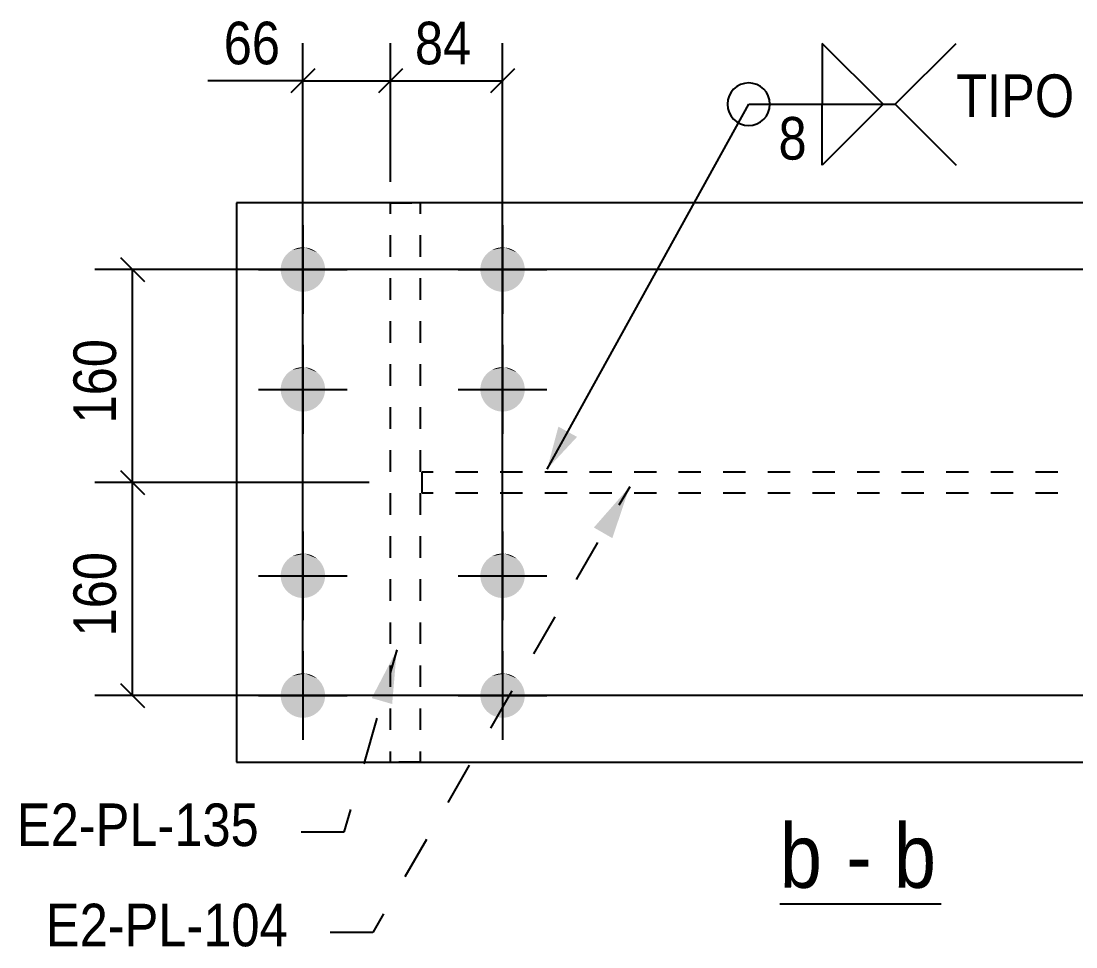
# Model space of a CAD drawing. Header units: millimetres. Extents: x 67 to 383, y 106 to 148.
# Drawn here: x 274.78 to 282.75, y 117.86 to 124.85 of the extents above; entities that cross this region are included whole.
import ezdxf

# ---------------------------------------------------------------- set-up
doc = ezdxf.new("R2010")
doc.units = ezdxf.units.MM
doc.linetypes.add('XKITLINE00', pattern=[0])
doc.styles.add('ARIAL', font='ARIAL.TTF')

msp = doc.modelspace()

# ---------------------------------------------------------------- linework, layer by layer
at = {"linetype": 'XKITLINE00'}
for p, q in [((276.9134, 119.9153), (276.9134, 124.6829)), ((277.5749, 123.6357), (277.5749, 124.6829)), ((277.5749, 123.6357), (277.5749, 124.6829)), ((278.4217, 119.9153), (278.4217, 124.6829)), ((277.0044, 124.4884), (276.8224, 124.3064)), ((277.6659, 124.4884), (277.4838, 124.3064)), ((277.6659, 124.4884), (277.4838, 124.3064)), ((278.5127, 124.4884), (278.3306, 124.3064)), ((276.9134, 124.3974), (276.1947, 124.3974)), ((276.9134, 124.3974), (276.1947, 124.3974)), ((276.9134, 124.3974), (277.5749, 124.3974)), ((277.5749, 124.3974), (278.4217, 124.3974)), ((277.5749, 123.3936), (277.5749, 123.4748)), ((277.5749, 123.4748), (277.7357, 123.4748)), ((277.7984, 123.4748), (277.7984, 123.3936)), ((277.5749, 123.0688), (277.5749, 123.2312)), ((277.7984, 123.2312), (277.7984, 123.0688)), ((275.5353, 123.0631), (275.7174, 122.8811)), ((284.9978, 122.9721), (275.3408, 122.9721)), ((275.6263, 121.3632), (275.6263, 122.9721)), ((277.5749, 122.7439), (277.5749, 122.9063)), ((277.7984, 122.9063), (277.7984, 122.7439)), ((277.5749, 122.419), (277.5749, 122.5815)), ((277.7984, 122.5815), (277.7984, 122.419)), ((277.5749, 122.0942), (277.5749, 122.2566)), ((277.7984, 122.2566), (277.7984, 122.0942)), ((277.5749, 121.7693), (277.5749, 121.9317)), ((277.7984, 121.9317), (277.7984, 121.7693)), ((277.5749, 121.4445), (277.5749, 121.6069)), ((277.7984, 121.6069), (277.7984, 121.4445)), ((275.5353, 121.4543), (275.7174, 121.2722)), ((275.5353, 121.4543), (275.7174, 121.2722)), ((277.8143, 121.2833), (277.8143, 121.443)), ((277.8143, 121.443), (277.8986, 121.443)), ((278.067, 121.443), (278.2355, 121.443)), ((278.404, 121.443), (278.5724, 121.443)), ((278.7409, 121.443), (278.9094, 121.443)), ((279.0778, 121.443), (279.2463, 121.443)), ((279.4148, 121.443), (279.5833, 121.443)), ((279.7517, 121.443), (279.9202, 121.443)), ((280.0887, 121.443), (280.2571, 121.443)), ((280.4256, 121.443), (280.5941, 121.443)), ((280.7625, 121.443), (280.931, 121.443)), ((281.0995, 121.443), (281.268, 121.443)), ((281.4364, 121.443), (281.6049, 121.443)), ((281.7734, 121.443), (281.9418, 121.443)), ((282.1103, 121.443), (282.2788, 121.443)), ((282.4472, 121.443), (282.6157, 121.443)), ((277.414, 121.3632), (275.3408, 121.3632)), ((277.414, 121.3632), (275.3408, 121.3632)), ((275.6263, 119.7544), (275.6263, 121.3632)), ((277.5749, 121.1196), (277.5749, 121.282)), ((277.7984, 121.282), (277.7984, 121.1196)), ((277.8986, 121.2833), (277.8143, 121.2833)), ((278.2355, 121.2833), (278.067, 121.2833)), ((278.5724, 121.2833), (278.404, 121.2833)), ((278.9094, 121.2833), (278.7409, 121.2833)), ((279.2463, 121.2833), (279.0778, 121.2833)), ((279.3819, 121.332), (279.301, 121.1917)), ((279.5833, 121.2833), (279.4148, 121.2833)), ((279.9202, 121.2833), (279.7517, 121.2833)), ((280.2571, 121.2833), (280.0887, 121.2833)), ((280.5941, 121.2833), (280.4256, 121.2833)), ((280.931, 121.2833), (280.7625, 121.2833)), ((281.268, 121.2833), (281.0995, 121.2833)), ((281.6049, 121.2833), (281.4364, 121.2833)), ((281.9418, 121.2833), (281.7734, 121.2833)), ((282.2788, 121.2833), (282.1103, 121.2833)), ((282.6157, 121.2833), (282.4472, 121.2833)), ((277.5749, 120.7947), (277.5749, 120.9572)), ((277.7984, 120.9572), (277.7984, 120.7947)), ((279.1394, 120.9112), (278.9777, 120.6306)), ((277.5749, 120.4699), (277.5749, 120.6323)), ((277.7984, 120.6323), (277.7984, 120.4699)), ((278.816, 120.35), (278.6544, 120.0695)), ((277.5749, 120.145), (277.5749, 120.3074)), ((277.7984, 120.3074), (277.7984, 120.145)), ((277.6225, 120.0992), (277.5726, 119.9271)), ((277.5749, 119.8202), (277.5749, 119.9826)), ((277.7984, 119.9826), (277.7984, 119.8202)), ((275.5353, 119.8454), (275.7174, 119.6634)), ((278.4927, 119.7889), (278.331, 119.5083)), ((284.9978, 119.7544), (275.3408, 119.7544)), ((277.5749, 119.4953), (277.5749, 119.6577)), ((277.7984, 119.6577), (277.7984, 119.4953)), ((277.4727, 119.5828), (277.3728, 119.2386)), ((277.5749, 119.2516), (277.5749, 119.3329)), ((277.7984, 119.3329), (277.7984, 119.2516)), ((277.7984, 119.2516), (277.6375, 119.2516)), ((277.7984, 119.2516), (277.7984, 119.2516)), ((278.1694, 119.2278), (278.0077, 118.9472)), ((277.2729, 118.8943), (277.223, 118.7222)), ((277.223, 118.7222), (276.9012, 118.7222)), ((277.846, 118.6666), (277.6844, 118.3861)), ((277.5227, 118.1055), (277.4418, 117.9652)), ((277.4418, 117.9652), (277.1201, 117.9652))]:
    msp.add_line(p, q, dxfattribs=at)
at = {"color": 1, "linetype": 'XKITLINE00'}
for p, q in [((281.2964, 124.2208), (280.8367, 124.6804)), ((280.8367, 124.6804), (280.8367, 124.2208)), ((281.3883, 124.2208), (281.848, 124.6804)), ((278.7583, 121.4654), (280.2809, 124.2208)), ((280.2809, 124.2208), (281.3883, 124.2208)), ((280.8367, 124.2208), (281.2964, 124.2208)), ((280.8367, 124.2208), (281.2964, 124.2208)), ((281.2964, 124.2208), (280.8367, 123.7611)), ((280.8367, 123.7611), (280.8367, 124.2208)), ((281.3883, 124.2208), (281.848, 123.7611)), ((280.5156, 118.1818), (281.7354, 118.1818))]:
    msp.add_line(p, q, dxfattribs=at)
at = {"color": 2, "linetype": 'XKITLINE00'}
for p, q in [((285.6614, 123.4748), (276.4106, 123.4748)), ((276.4106, 123.4748), (276.4106, 119.2516)), ((276.4106, 119.2516), (285.6614, 119.2516))]:
    msp.add_line(p, q, dxfattribs=at)
at = {"color": 3, "linetype": 'XKITLINE00'}
for p, q in [((276.9134, 123.3074), (276.9134, 122.6367)), ((278.4217, 123.3074), (278.4217, 122.6367)), ((276.578, 122.9721), (277.2487, 122.9721)), ((278.0863, 122.9721), (278.757, 122.9721)), ((276.9134, 122.4024), (276.9134, 121.7318)), ((278.4217, 122.4024), (278.4217, 121.7318)), ((276.578, 122.0671), (277.2487, 122.0671)), ((278.0863, 122.0671), (278.757, 122.0671)), ((276.9134, 120.9947), (276.9134, 120.324)), ((278.4217, 120.9947), (278.4217, 120.324)), ((276.578, 120.6594), (277.2487, 120.6594)), ((278.0863, 120.6594), (278.757, 120.6594)), ((276.9134, 120.0897), (276.9134, 119.4191)), ((278.4217, 120.0897), (278.4217, 119.4191)), ((276.578, 119.7544), (277.2487, 119.7544)), ((278.0863, 119.7544), (278.757, 119.7544))]:
    msp.add_line(p, q, dxfattribs=at)
at = {"color": 1, "linetype": 'XKITLINE00'}
for start, end in [(90, 270), (270, 90)]:
    msp.add_arc((280.2809, 124.2208), 0.1609, start, end, dxfattribs=at)
for p in [(276.9134, 124.3974), (277.5749, 124.3974), (277.5749, 124.3974), (278.4217, 124.3974), (275.6263, 122.9721), (275.6263, 121.3632), (275.6263, 121.3632), (275.6263, 119.7544)]:
    msp.add_point(p)
at = {"color": 3, "linetype": 'Continuous'}
for points in [[(276.9298, 123.1389), (276.7465, 122.9885), (276.7457, 122.9721)], [(276.9298, 123.1389), (276.7457, 122.9721), (276.7465, 122.9556)], [(276.9298, 123.1389), (276.7489, 123.0048), (276.7465, 122.9885)], [(276.9298, 123.1389), (276.7465, 122.9556), (276.7489, 122.9394)], [(276.9298, 123.1389), (276.7529, 123.0207), (276.7489, 123.0048)], [(276.9298, 123.1389), (276.7489, 122.9394), (276.7529, 122.9234)], [(276.9298, 123.1389), (276.7585, 123.0362), (276.7529, 123.0207)], [(276.9298, 123.1389), (276.7529, 122.9234), (276.7585, 122.9079)], [(276.9298, 123.1389), (276.7655, 123.0511), (276.7585, 123.0362)], [(276.9298, 123.1389), (276.7585, 122.9079), (276.7655, 122.893)], [(276.9298, 123.1389), (276.774, 123.0652), (276.7655, 123.0511)], [(276.9298, 123.1389), (276.7655, 122.893), (276.774, 122.8789)], [(276.9298, 123.1389), (276.7838, 123.0784), (276.774, 123.0652)], [(276.9298, 123.1389), (276.774, 122.8789), (276.7838, 122.8657)], [(276.9298, 123.1389), (276.7948, 123.0906), (276.7838, 123.0784)], [(276.9298, 123.1389), (276.7838, 122.8657), (276.7948, 122.8535)], [(276.9298, 123.1389), (276.807, 123.1017), (276.7948, 123.0906)], [(276.9298, 123.1389), (276.7948, 122.8535), (276.807, 122.8425)], [(276.9298, 123.1389), (276.8202, 123.1115), (276.807, 123.1017)], [(276.9298, 123.1389), (276.807, 122.8425), (276.8202, 122.8327)], [(276.9298, 123.1389), (276.8343, 123.1199), (276.8202, 123.1115)], [(276.9298, 123.1389), (276.8202, 122.8327), (276.8343, 122.8242)], [(276.9298, 123.1389), (276.8492, 123.127), (276.8343, 123.1199)], [(276.9298, 123.1389), (276.8343, 122.8242), (276.8492, 122.8172)], [(276.9298, 123.1389), (276.8647, 123.1325), (276.8492, 123.127)], [(276.9298, 123.1389), (276.8492, 122.8172), (276.8647, 122.8116)], [(276.9298, 123.1389), (276.8807, 123.1365), (276.8647, 123.1325)], [(276.9298, 123.1389), (276.8647, 122.8116), (276.8807, 122.8076)], [(276.9298, 123.1389), (276.8969, 123.1389), (276.8807, 123.1365)], [(276.9298, 123.1389), (276.8807, 122.8076), (276.8969, 122.8052)], [(276.9298, 123.1389), (276.9134, 123.1397), (276.8969, 123.1389)], [(276.9298, 123.1389), (276.8969, 122.8052), (276.9134, 122.8044)], [(276.9298, 123.1389), (276.9134, 122.8044), (276.9298, 122.8052)], [(276.9298, 123.1389), (276.9298, 122.8052), (276.9461, 122.8076)], [(276.9298, 123.1389), (276.9461, 122.8076), (276.962, 122.8116)], [(276.9298, 123.1389), (276.962, 122.8116), (276.9775, 122.8172)], [(276.9298, 123.1389), (276.9775, 122.8172), (276.9924, 122.8242)], [(276.9298, 123.1389), (276.9924, 122.8242), (277.0065, 122.8327)], [(276.9298, 123.1389), (277.0065, 122.8327), (277.0197, 122.8425)], [(276.9298, 123.1389), (277.0197, 122.8425), (277.0319, 122.8535)], [(276.9298, 123.1389), (277.0319, 122.8535), (277.043, 122.8657)], [(276.9298, 123.1389), (277.043, 122.8657), (277.0528, 122.8789)], [(276.9298, 123.1389), (277.0528, 122.8789), (277.0612, 122.893)], [(276.9298, 123.1389), (277.0612, 122.893), (277.0683, 122.9079)], [(276.9298, 123.1389), (277.0683, 122.9079), (277.0738, 122.9234)], [(276.9298, 123.1389), (277.0738, 122.9234), (277.0778, 122.9394)], [(276.9298, 123.1389), (277.0778, 122.9394), (277.0802, 122.9556)], [(276.9298, 123.1389), (277.0802, 122.9556), (277.081, 122.9721)], [(276.9298, 123.1389), (277.081, 122.9721), (277.0802, 122.9885)], [(276.9298, 123.1389), (277.0802, 122.9885), (277.0778, 123.0048)], [(276.9298, 123.1389), (277.0778, 123.0048), (277.0738, 123.0207)], [(276.9298, 123.1389), (277.0738, 123.0207), (277.0683, 123.0362)], [(276.9298, 123.1389), (277.0683, 123.0362), (277.0612, 123.0511)], [(276.9298, 123.1389), (277.0612, 123.0511), (277.0528, 123.0652)], [(276.9298, 123.1389), (277.0528, 123.0652), (277.043, 123.0784)], [(276.9298, 123.1389), (277.043, 123.0784), (277.0319, 123.0906)], [(276.9298, 123.1389), (277.0319, 123.0906), (277.0197, 123.1017)], [(276.9298, 123.1389), (277.0197, 123.1017), (277.0065, 123.1115)], [(276.9298, 123.1389), (277.0065, 123.1115), (276.9924, 123.1199)], [(276.9298, 123.1389), (276.9924, 123.1199), (276.9775, 123.127)], [(276.9298, 123.1389), (276.9775, 123.127), (276.962, 123.1325)], [(276.9298, 123.1389), (276.962, 123.1325), (276.9461, 123.1365)], [(278.4381, 123.1389), (278.2548, 122.9885), (278.254, 122.9721)], [(278.4381, 123.1389), (278.254, 122.9721), (278.2548, 122.9556)], [(278.4381, 123.1389), (278.2572, 123.0048), (278.2548, 122.9885)], [(278.4381, 123.1389), (278.2548, 122.9556), (278.2572, 122.9394)], [(278.4381, 123.1389), (278.2612, 123.0207), (278.2572, 123.0048)], [(278.4381, 123.1389), (278.2572, 122.9394), (278.2612, 122.9234)], [(278.4381, 123.1389), (278.2667, 123.0362), (278.2612, 123.0207)], [(278.4381, 123.1389), (278.2612, 122.9234), (278.2667, 122.9079)], [(278.4381, 123.1389), (278.2738, 123.0511), (278.2667, 123.0362)], [(278.4381, 123.1389), (278.2667, 122.9079), (278.2738, 122.893)], [(278.4381, 123.1389), (278.2822, 123.0652), (278.2738, 123.0511)], [(278.4381, 123.1389), (278.2738, 122.893), (278.2822, 122.8789)], [(278.4381, 123.1389), (278.292, 123.0784), (278.2822, 123.0652)], [(278.4381, 123.1389), (278.2822, 122.8789), (278.292, 122.8657)], [(278.4381, 123.1389), (278.3031, 123.0906), (278.292, 123.0784)], [(278.4381, 123.1389), (278.292, 122.8657), (278.3031, 122.8535)], [(278.4381, 123.1389), (278.3153, 123.1017), (278.3031, 123.0906)], [(278.4381, 123.1389), (278.3031, 122.8535), (278.3153, 122.8425)], [(278.4381, 123.1389), (278.3285, 123.1115), (278.3153, 123.1017)], [(278.4381, 123.1389), (278.3153, 122.8425), (278.3285, 122.8327)], [(278.4381, 123.1389), (278.3426, 123.1199), (278.3285, 123.1115)], [(278.4381, 123.1389), (278.3285, 122.8327), (278.3426, 122.8242)], [(278.4381, 123.1389), (278.3575, 123.127), (278.3426, 123.1199)], [(278.4381, 123.1389), (278.3426, 122.8242), (278.3575, 122.8172)], [(278.4381, 123.1389), (278.373, 123.1325), (278.3575, 123.127)], [(278.4381, 123.1389), (278.3575, 122.8172), (278.373, 122.8116)], [(278.4381, 123.1389), (278.3889, 123.1365), (278.373, 123.1325)], [(278.4381, 123.1389), (278.373, 122.8116), (278.3889, 122.8076)], [(278.4381, 123.1389), (278.4052, 123.1389), (278.3889, 123.1365)], [(278.4381, 123.1389), (278.3889, 122.8076), (278.4052, 122.8052)], [(278.4381, 123.1389), (278.4217, 123.1397), (278.4052, 123.1389)], [(278.4381, 123.1389), (278.4052, 122.8052), (278.4217, 122.8044)], [(278.4381, 123.1389), (278.4217, 122.8044), (278.4381, 122.8052)], [(278.4381, 123.1389), (278.4381, 122.8052), (278.4544, 122.8076)], [(278.4381, 123.1389), (278.4544, 122.8076), (278.4703, 122.8116)], [(278.4381, 123.1389), (278.4703, 122.8116), (278.4858, 122.8172)], [(278.4381, 123.1389), (278.4858, 122.8172), (278.5007, 122.8242)], [(278.4381, 123.1389), (278.5007, 122.8242), (278.5148, 122.8327)], [(278.4381, 123.1389), (278.5148, 122.8327), (278.528, 122.8425)], [(278.4381, 123.1389), (278.528, 122.8425), (278.5402, 122.8535)], [(278.4381, 123.1389), (278.5402, 122.8535), (278.5513, 122.8657)], [(278.4381, 123.1389), (278.5513, 122.8657), (278.5611, 122.8789)], [(278.4381, 123.1389), (278.5611, 122.8789), (278.5695, 122.893)], [(278.4381, 123.1389), (278.5695, 122.893), (278.5766, 122.9079)], [(278.4381, 123.1389), (278.5766, 122.9079), (278.5821, 122.9234)], [(278.4381, 123.1389), (278.5821, 122.9234), (278.5861, 122.9394)], [(278.4381, 123.1389), (278.5861, 122.9394), (278.5885, 122.9556)], [(278.4381, 123.1389), (278.5885, 122.9556), (278.5893, 122.9721)], [(278.4381, 123.1389), (278.5893, 122.9721), (278.5885, 122.9885)], [(278.4381, 123.1389), (278.5885, 122.9885), (278.5861, 123.0048)], [(278.4381, 123.1389), (278.5861, 123.0048), (278.5821, 123.0207)], [(278.4381, 123.1389), (278.5821, 123.0207), (278.5766, 123.0362)], [(278.4381, 123.1389), (278.5766, 123.0362), (278.5695, 123.0511)], [(278.4381, 123.1389), (278.5695, 123.0511), (278.5611, 123.0652)], [(278.4381, 123.1389), (278.5611, 123.0652), (278.5513, 123.0784)], [(278.4381, 123.1389), (278.5513, 123.0784), (278.5402, 123.0906)], [(278.4381, 123.1389), (278.5402, 123.0906), (278.528, 123.1017)], [(278.4381, 123.1389), (278.528, 123.1017), (278.5148, 123.1115)], [(278.4381, 123.1389), (278.5148, 123.1115), (278.5007, 123.1199)], [(278.4381, 123.1389), (278.5007, 123.1199), (278.4858, 123.127)], [(278.4381, 123.1389), (278.4858, 123.127), (278.4703, 123.1325)], [(278.4381, 123.1389), (278.4703, 123.1325), (278.4544, 123.1365)], [(276.9298, 122.234), (276.7465, 122.0835), (276.7457, 122.0671)], [(276.9298, 122.234), (276.7457, 122.0671), (276.7465, 122.0507)], [(276.9298, 122.234), (276.7489, 122.0998), (276.7465, 122.0835)], [(276.9298, 122.234), (276.7465, 122.0507), (276.7489, 122.0344)], [(276.9298, 122.234), (276.7529, 122.1158), (276.7489, 122.0998)], [(276.9298, 122.234), (276.7489, 122.0344), (276.7529, 122.0184)], [(276.9298, 122.234), (276.7585, 122.1313), (276.7529, 122.1158)], [(276.9298, 122.234), (276.7529, 122.0184), (276.7585, 122.0029)], [(276.9298, 122.234), (276.7655, 122.1461), (276.7585, 122.1313)], [(276.9298, 122.234), (276.7585, 122.0029), (276.7655, 121.9881)], [(276.9298, 122.234), (276.774, 122.1603), (276.7655, 122.1461)], [(276.9298, 122.234), (276.7655, 121.9881), (276.774, 121.974)], [(276.9298, 122.234), (276.7838, 122.1735), (276.774, 122.1603)], [(276.9298, 122.234), (276.774, 121.974), (276.7838, 121.9607)], [(276.9298, 122.234), (276.7948, 122.1857), (276.7838, 122.1735)], [(276.9298, 122.234), (276.7838, 121.9607), (276.7948, 121.9485)], [(276.9298, 122.234), (276.807, 122.1967), (276.7948, 122.1857)], [(276.9298, 122.234), (276.7948, 121.9485), (276.807, 121.9375)], [(276.9298, 122.234), (276.8202, 122.2065), (276.807, 122.1967)], [(276.9298, 122.234), (276.807, 121.9375), (276.8202, 121.9277)], [(276.9298, 122.234), (276.8343, 122.215), (276.8202, 122.2065)], [(276.9298, 122.234), (276.8202, 121.9277), (276.8343, 121.9192)], [(276.9298, 122.234), (276.8492, 122.222), (276.8343, 122.215)], [(276.9298, 122.234), (276.8343, 121.9192), (276.8492, 121.9122)], [(276.9298, 122.234), (276.8647, 122.2276), (276.8492, 122.222)], [(276.9298, 122.234), (276.8492, 121.9122), (276.8647, 121.9067)], [(276.9298, 122.234), (276.8807, 122.2316), (276.8647, 122.2276)], [(276.9298, 122.234), (276.8647, 121.9067), (276.8807, 121.9027)], [(276.9298, 122.234), (276.8969, 122.234), (276.8807, 122.2316)], [(276.9298, 122.234), (276.8807, 121.9027), (276.8969, 121.9002)], [(276.9298, 122.234), (276.9134, 122.2348), (276.8969, 122.234)], [(276.9298, 122.234), (276.8969, 121.9002), (276.9134, 121.8994)], [(276.9298, 122.234), (276.9134, 121.8994), (276.9298, 121.9002)], [(276.9298, 122.234), (276.9298, 121.9002), (276.9461, 121.9027)], [(276.9298, 122.234), (276.9461, 121.9027), (276.962, 121.9067)], [(276.9298, 122.234), (276.962, 121.9067), (276.9775, 121.9122)], [(276.9298, 122.234), (276.9775, 121.9122), (276.9924, 121.9192)], [(276.9298, 122.234), (276.9924, 121.9192), (277.0065, 121.9277)], [(276.9298, 122.234), (277.0065, 121.9277), (277.0197, 121.9375)], [(276.9298, 122.234), (277.0197, 121.9375), (277.0319, 121.9485)], [(276.9298, 122.234), (277.0319, 121.9485), (277.043, 121.9607)], [(276.9298, 122.234), (277.043, 121.9607), (277.0528, 121.974)], [(276.9298, 122.234), (277.0528, 121.974), (277.0612, 121.9881)], [(276.9298, 122.234), (277.0612, 121.9881), (277.0683, 122.0029)], [(276.9298, 122.234), (277.0683, 122.0029), (277.0738, 122.0184)], [(276.9298, 122.234), (277.0738, 122.0184), (277.0778, 122.0344)], [(276.9298, 122.234), (277.0778, 122.0344), (277.0802, 122.0507)], [(276.9298, 122.234), (277.0802, 122.0507), (277.081, 122.0671)], [(276.9298, 122.234), (277.081, 122.0671), (277.0802, 122.0835)], [(276.9298, 122.234), (277.0802, 122.0835), (277.0778, 122.0998)], [(276.9298, 122.234), (277.0778, 122.0998), (277.0738, 122.1158)], [(276.9298, 122.234), (277.0738, 122.1158), (277.0683, 122.1313)], [(276.9298, 122.234), (277.0683, 122.1313), (277.0612, 122.1461)], [(276.9298, 122.234), (277.0612, 122.1461), (277.0528, 122.1603)], [(276.9298, 122.234), (277.0528, 122.1603), (277.043, 122.1735)], [(276.9298, 122.234), (277.043, 122.1735), (277.0319, 122.1857)], [(276.9298, 122.234), (277.0319, 122.1857), (277.0197, 122.1967)], [(276.9298, 122.234), (277.0197, 122.1967), (277.0065, 122.2065)], [(276.9298, 122.234), (277.0065, 122.2065), (276.9924, 122.215)], [(276.9298, 122.234), (276.9924, 122.215), (276.9775, 122.222)], [(276.9298, 122.234), (276.9775, 122.222), (276.962, 122.2276)], [(276.9298, 122.234), (276.962, 122.2276), (276.9461, 122.2316)], [(278.4381, 122.234), (278.2548, 122.0835), (278.254, 122.0671)], [(278.4381, 122.234), (278.254, 122.0671), (278.2548, 122.0507)], [(278.4381, 122.234), (278.2572, 122.0998), (278.2548, 122.0835)], [(278.4381, 122.234), (278.2548, 122.0507), (278.2572, 122.0344)], [(278.4381, 122.234), (278.2612, 122.1158), (278.2572, 122.0998)], [(278.4381, 122.234), (278.2572, 122.0344), (278.2612, 122.0184)], [(278.4381, 122.234), (278.2667, 122.1313), (278.2612, 122.1158)], [(278.4381, 122.234), (278.2612, 122.0184), (278.2667, 122.0029)], [(278.4381, 122.234), (278.2738, 122.1461), (278.2667, 122.1313)], [(278.4381, 122.234), (278.2667, 122.0029), (278.2738, 121.9881)], [(278.4381, 122.234), (278.2822, 122.1603), (278.2738, 122.1461)], [(278.4381, 122.234), (278.2738, 121.9881), (278.2822, 121.974)], [(278.4381, 122.234), (278.292, 122.1735), (278.2822, 122.1603)], [(278.4381, 122.234), (278.2822, 121.974), (278.292, 121.9607)], [(278.4381, 122.234), (278.3031, 122.1857), (278.292, 122.1735)], [(278.4381, 122.234), (278.292, 121.9607), (278.3031, 121.9485)], [(278.4381, 122.234), (278.3153, 122.1967), (278.3031, 122.1857)], [(278.4381, 122.234), (278.3031, 121.9485), (278.3153, 121.9375)], [(278.4381, 122.234), (278.3285, 122.2065), (278.3153, 122.1967)], [(278.4381, 122.234), (278.3153, 121.9375), (278.3285, 121.9277)], [(278.4381, 122.234), (278.3426, 122.215), (278.3285, 122.2065)], [(278.4381, 122.234), (278.3285, 121.9277), (278.3426, 121.9192)], [(278.4381, 122.234), (278.3575, 122.222), (278.3426, 122.215)], [(278.4381, 122.234), (278.3426, 121.9192), (278.3575, 121.9122)], [(278.4381, 122.234), (278.373, 122.2276), (278.3575, 122.222)], [(278.4381, 122.234), (278.3575, 121.9122), (278.373, 121.9067)], [(278.4381, 122.234), (278.3889, 122.2316), (278.373, 122.2276)], [(278.4381, 122.234), (278.373, 121.9067), (278.3889, 121.9027)], [(278.4381, 122.234), (278.4052, 122.234), (278.3889, 122.2316)], [(278.4381, 122.234), (278.3889, 121.9027), (278.4052, 121.9002)], [(278.4381, 122.234), (278.4217, 122.2348), (278.4052, 122.234)], [(278.4381, 122.234), (278.4052, 121.9002), (278.4217, 121.8994)], [(278.4381, 122.234), (278.4217, 121.8994), (278.4381, 121.9002)], [(278.4381, 122.234), (278.4381, 121.9002), (278.4544, 121.9027)], [(278.4381, 122.234), (278.4544, 121.9027), (278.4703, 121.9067)], [(278.4381, 122.234), (278.4703, 121.9067), (278.4858, 121.9122)], [(278.4381, 122.234), (278.4858, 121.9122), (278.5007, 121.9192)], [(278.4381, 122.234), (278.5007, 121.9192), (278.5148, 121.9277)], [(278.4381, 122.234), (278.5148, 121.9277), (278.528, 121.9375)], [(278.4381, 122.234), (278.528, 121.9375), (278.5402, 121.9485)], [(278.4381, 122.234), (278.5402, 121.9485), (278.5513, 121.9607)], [(278.4381, 122.234), (278.5513, 121.9607), (278.5611, 121.974)], [(278.4381, 122.234), (278.5611, 121.974), (278.5695, 121.9881)], [(278.4381, 122.234), (278.5695, 121.9881), (278.5766, 122.0029)], [(278.4381, 122.234), (278.5766, 122.0029), (278.5821, 122.0184)], [(278.4381, 122.234), (278.5821, 122.0184), (278.5861, 122.0344)], [(278.4381, 122.234), (278.5861, 122.0344), (278.5885, 122.0507)], [(278.4381, 122.234), (278.5885, 122.0507), (278.5893, 122.0671)], [(278.4381, 122.234), (278.5893, 122.0671), (278.5885, 122.0835)], [(278.4381, 122.234), (278.5885, 122.0835), (278.5861, 122.0998)], [(278.4381, 122.234), (278.5861, 122.0998), (278.5821, 122.1158)], [(278.4381, 122.234), (278.5821, 122.1158), (278.5766, 122.1313)], [(278.4381, 122.234), (278.5766, 122.1313), (278.5695, 122.1461)], [(278.4381, 122.234), (278.5695, 122.1461), (278.5611, 122.1603)], [(278.4381, 122.234), (278.5611, 122.1603), (278.5513, 122.1735)], [(278.4381, 122.234), (278.5513, 122.1735), (278.5402, 122.1857)], [(278.4381, 122.234), (278.5402, 122.1857), (278.528, 122.1967)], [(278.4381, 122.234), (278.528, 122.1967), (278.5148, 122.2065)], [(278.4381, 122.234), (278.5148, 122.2065), (278.5007, 122.215)], [(278.4381, 122.234), (278.5007, 122.215), (278.4858, 122.222)], [(278.4381, 122.234), (278.4858, 122.222), (278.4703, 122.2276)], [(278.4381, 122.234), (278.4703, 122.2276), (278.4544, 122.2316)], [(276.9298, 120.8262), (276.7465, 120.6758), (276.7457, 120.6594)], [(276.9298, 120.8262), (276.7457, 120.6594), (276.7465, 120.6429)], [(276.9298, 120.8262), (276.7489, 120.6921), (276.7465, 120.6758)], [(276.9298, 120.8262), (276.7465, 120.6429), (276.7489, 120.6267)], [(276.9298, 120.8262), (276.7529, 120.708), (276.7489, 120.6921)], [(276.9298, 120.8262), (276.7489, 120.6267), (276.7529, 120.6107)], [(276.9298, 120.8262), (276.7585, 120.7235), (276.7529, 120.708)], [(276.9298, 120.8262), (276.7529, 120.6107), (276.7585, 120.5952)], [(276.9298, 120.8262), (276.7655, 120.7384), (276.7585, 120.7235)], [(276.9298, 120.8262), (276.7585, 120.5952), (276.7655, 120.5803)], [(276.9298, 120.8262), (276.774, 120.7525), (276.7655, 120.7384)], [(276.9298, 120.8262), (276.7655, 120.5803), (276.774, 120.5662)], [(276.9298, 120.8262), (276.7838, 120.7657), (276.774, 120.7525)], [(276.9298, 120.8262), (276.774, 120.5662), (276.7838, 120.553)], [(276.9298, 120.8262), (276.7948, 120.7779), (276.7838, 120.7657)], [(276.9298, 120.8262), (276.7838, 120.553), (276.7948, 120.5408)], [(276.9298, 120.8262), (276.807, 120.789), (276.7948, 120.7779)], [(276.9298, 120.8262), (276.7948, 120.5408), (276.807, 120.5298)], [(276.9298, 120.8262), (276.8202, 120.7988), (276.807, 120.789)], [(276.9298, 120.8262), (276.807, 120.5298), (276.8202, 120.52)], [(276.9298, 120.8262), (276.8343, 120.8072), (276.8202, 120.7988)], [(276.9298, 120.8262), (276.8202, 120.52), (276.8343, 120.5115)], [(276.9298, 120.8262), (276.8492, 120.8143), (276.8343, 120.8072)], [(276.9298, 120.8262), (276.8343, 120.5115), (276.8492, 120.5045)], [(276.9298, 120.8262), (276.8647, 120.8198), (276.8492, 120.8143)], [(276.9298, 120.8262), (276.8492, 120.5045), (276.8647, 120.4989)], [(276.9298, 120.8262), (276.8807, 120.8238), (276.8647, 120.8198)], [(276.9298, 120.8262), (276.8647, 120.4989), (276.8807, 120.4949)], [(276.9298, 120.8262), (276.8969, 120.8262), (276.8807, 120.8238)], [(276.9298, 120.8262), (276.8807, 120.4949), (276.8969, 120.4925)], [(276.9298, 120.8262), (276.9134, 120.827), (276.8969, 120.8262)], [(276.9298, 120.8262), (276.8969, 120.4925), (276.9134, 120.4917)], [(276.9298, 120.8262), (276.9134, 120.4917), (276.9298, 120.4925)], [(276.9298, 120.8262), (276.9298, 120.4925), (276.9461, 120.4949)], [(276.9298, 120.8262), (276.9461, 120.4949), (276.962, 120.4989)], [(276.9298, 120.8262), (276.962, 120.4989), (276.9775, 120.5045)], [(276.9298, 120.8262), (276.9775, 120.5045), (276.9924, 120.5115)], [(276.9298, 120.8262), (276.9924, 120.5115), (277.0065, 120.52)], [(276.9298, 120.8262), (277.0065, 120.52), (277.0197, 120.5298)], [(276.9298, 120.8262), (277.0197, 120.5298), (277.0319, 120.5408)], [(276.9298, 120.8262), (277.0319, 120.5408), (277.043, 120.553)], [(276.9298, 120.8262), (277.043, 120.553), (277.0528, 120.5662)], [(276.9298, 120.8262), (277.0528, 120.5662), (277.0612, 120.5803)], [(276.9298, 120.8262), (277.0612, 120.5803), (277.0683, 120.5952)], [(276.9298, 120.8262), (277.0683, 120.5952), (277.0738, 120.6107)], [(276.9298, 120.8262), (277.0738, 120.6107), (277.0778, 120.6267)], [(276.9298, 120.8262), (277.0778, 120.6267), (277.0802, 120.6429)], [(276.9298, 120.8262), (277.0802, 120.6429), (277.081, 120.6594)], [(276.9298, 120.8262), (277.081, 120.6594), (277.0802, 120.6758)], [(276.9298, 120.8262), (277.0802, 120.6758), (277.0778, 120.6921)], [(276.9298, 120.8262), (277.0778, 120.6921), (277.0738, 120.708)], [(276.9298, 120.8262), (277.0738, 120.708), (277.0683, 120.7235)], [(276.9298, 120.8262), (277.0683, 120.7235), (277.0612, 120.7384)], [(276.9298, 120.8262), (277.0612, 120.7384), (277.0528, 120.7525)], [(276.9298, 120.8262), (277.0528, 120.7525), (277.043, 120.7657)], [(276.9298, 120.8262), (277.043, 120.7657), (277.0319, 120.7779)], [(276.9298, 120.8262), (277.0319, 120.7779), (277.0197, 120.789)], [(276.9298, 120.8262), (277.0197, 120.789), (277.0065, 120.7988)], [(276.9298, 120.8262), (277.0065, 120.7988), (276.9924, 120.8072)], [(276.9298, 120.8262), (276.9924, 120.8072), (276.9775, 120.8143)], [(276.9298, 120.8262), (276.9775, 120.8143), (276.962, 120.8198)], [(276.9298, 120.8262), (276.962, 120.8198), (276.9461, 120.8238)], [(278.4381, 120.8262), (278.2548, 120.6758), (278.254, 120.6594)], [(278.4381, 120.8262), (278.254, 120.6594), (278.2548, 120.6429)], [(278.4381, 120.8262), (278.2572, 120.6921), (278.2548, 120.6758)], [(278.4381, 120.8262), (278.2548, 120.6429), (278.2572, 120.6267)], [(278.4381, 120.8262), (278.2612, 120.708), (278.2572, 120.6921)], [(278.4381, 120.8262), (278.2572, 120.6267), (278.2612, 120.6107)], [(278.4381, 120.8262), (278.2667, 120.7235), (278.2612, 120.708)], [(278.4381, 120.8262), (278.2612, 120.6107), (278.2667, 120.5952)], [(278.4381, 120.8262), (278.2738, 120.7384), (278.2667, 120.7235)], [(278.4381, 120.8262), (278.2667, 120.5952), (278.2738, 120.5803)], [(278.4381, 120.8262), (278.2822, 120.7525), (278.2738, 120.7384)], [(278.4381, 120.8262), (278.2738, 120.5803), (278.2822, 120.5662)], [(278.4381, 120.8262), (278.292, 120.7657), (278.2822, 120.7525)], [(278.4381, 120.8262), (278.2822, 120.5662), (278.292, 120.553)], [(278.4381, 120.8262), (278.3031, 120.7779), (278.292, 120.7657)], [(278.4381, 120.8262), (278.292, 120.553), (278.3031, 120.5408)], [(278.4381, 120.8262), (278.3153, 120.789), (278.3031, 120.7779)], [(278.4381, 120.8262), (278.3031, 120.5408), (278.3153, 120.5298)], [(278.4381, 120.8262), (278.3285, 120.7988), (278.3153, 120.789)], [(278.4381, 120.8262), (278.3153, 120.5298), (278.3285, 120.52)], [(278.4381, 120.8262), (278.3426, 120.8072), (278.3285, 120.7988)], [(278.4381, 120.8262), (278.3285, 120.52), (278.3426, 120.5115)], [(278.4381, 120.8262), (278.3575, 120.8143), (278.3426, 120.8072)], [(278.4381, 120.8262), (278.3426, 120.5115), (278.3575, 120.5045)], [(278.4381, 120.8262), (278.373, 120.8198), (278.3575, 120.8143)], [(278.4381, 120.8262), (278.3575, 120.5045), (278.373, 120.4989)], [(278.4381, 120.8262), (278.3889, 120.8238), (278.373, 120.8198)], [(278.4381, 120.8262), (278.373, 120.4989), (278.3889, 120.4949)], [(278.4381, 120.8262), (278.4052, 120.8262), (278.3889, 120.8238)], [(278.4381, 120.8262), (278.3889, 120.4949), (278.4052, 120.4925)], [(278.4381, 120.8262), (278.4217, 120.827), (278.4052, 120.8262)], [(278.4381, 120.8262), (278.4052, 120.4925), (278.4217, 120.4917)], [(278.4381, 120.8262), (278.4217, 120.4917), (278.4381, 120.4925)], [(278.4381, 120.8262), (278.4381, 120.4925), (278.4544, 120.4949)], [(278.4381, 120.8262), (278.4544, 120.4949), (278.4703, 120.4989)], [(278.4381, 120.8262), (278.4703, 120.4989), (278.4858, 120.5045)], [(278.4381, 120.8262), (278.4858, 120.5045), (278.5007, 120.5115)], [(278.4381, 120.8262), (278.5007, 120.5115), (278.5148, 120.52)], [(278.4381, 120.8262), (278.5148, 120.52), (278.528, 120.5298)], [(278.4381, 120.8262), (278.528, 120.5298), (278.5402, 120.5408)], [(278.4381, 120.8262), (278.5402, 120.5408), (278.5513, 120.553)], [(278.4381, 120.8262), (278.5513, 120.553), (278.5611, 120.5662)], [(278.4381, 120.8262), (278.5611, 120.5662), (278.5695, 120.5803)], [(278.4381, 120.8262), (278.5695, 120.5803), (278.5766, 120.5952)], [(278.4381, 120.8262), (278.5766, 120.5952), (278.5821, 120.6107)], [(278.4381, 120.8262), (278.5821, 120.6107), (278.5861, 120.6267)], [(278.4381, 120.8262), (278.5861, 120.6267), (278.5885, 120.6429)], [(278.4381, 120.8262), (278.5885, 120.6429), (278.5893, 120.6594)], [(278.4381, 120.8262), (278.5893, 120.6594), (278.5885, 120.6758)], [(278.4381, 120.8262), (278.5885, 120.6758), (278.5861, 120.6921)], [(278.4381, 120.8262), (278.5861, 120.6921), (278.5821, 120.708)], [(278.4381, 120.8262), (278.5821, 120.708), (278.5766, 120.7235)], [(278.4381, 120.8262), (278.5766, 120.7235), (278.5695, 120.7384)], [(278.4381, 120.8262), (278.5695, 120.7384), (278.5611, 120.7525)], [(278.4381, 120.8262), (278.5611, 120.7525), (278.5513, 120.7657)], [(278.4381, 120.8262), (278.5513, 120.7657), (278.5402, 120.7779)], [(278.4381, 120.8262), (278.5402, 120.7779), (278.528, 120.789)], [(278.4381, 120.8262), (278.528, 120.789), (278.5148, 120.7988)], [(278.4381, 120.8262), (278.5148, 120.7988), (278.5007, 120.8072)], [(278.4381, 120.8262), (278.5007, 120.8072), (278.4858, 120.8143)], [(278.4381, 120.8262), (278.4858, 120.8143), (278.4703, 120.8198)], [(278.4381, 120.8262), (278.4703, 120.8198), (278.4544, 120.8238)], [(276.9298, 119.9213), (276.7465, 119.7708), (276.7457, 119.7544)], [(276.9298, 119.9213), (276.7457, 119.7544), (276.7465, 119.738)], [(276.9298, 119.9213), (276.7489, 119.7871), (276.7465, 119.7708)], [(276.9298, 119.9213), (276.7465, 119.738), (276.7489, 119.7217)], [(276.9298, 119.9213), (276.7529, 119.8031), (276.7489, 119.7871)], [(276.9298, 119.9213), (276.7489, 119.7217), (276.7529, 119.7057)], [(276.9298, 119.9213), (276.7585, 119.8186), (276.7529, 119.8031)], [(276.9298, 119.9213), (276.7529, 119.7057), (276.7585, 119.6902)], [(276.9298, 119.9213), (276.7655, 119.8334), (276.7585, 119.8186)], [(276.9298, 119.9213), (276.7585, 119.6902), (276.7655, 119.6754)], [(276.9298, 119.9213), (276.774, 119.8476), (276.7655, 119.8334)], [(276.9298, 119.9213), (276.7655, 119.6754), (276.774, 119.6613)], [(276.9298, 119.9213), (276.7838, 119.8608), (276.774, 119.8476)], [(276.9298, 119.9213), (276.774, 119.6613), (276.7838, 119.648)], [(276.9298, 119.9213), (276.7948, 119.873), (276.7838, 119.8608)], [(276.9298, 119.9213), (276.7838, 119.648), (276.7948, 119.6358)], [(276.9298, 119.9213), (276.807, 119.884), (276.7948, 119.873)], [(276.9298, 119.9213), (276.7948, 119.6358), (276.807, 119.6248)], [(276.9298, 119.9213), (276.8202, 119.8938), (276.807, 119.884)], [(276.9298, 119.9213), (276.807, 119.6248), (276.8202, 119.615)], [(276.9298, 119.9213), (276.8343, 119.9023), (276.8202, 119.8938)], [(276.9298, 119.9213), (276.8202, 119.615), (276.8343, 119.6065)], [(276.9298, 119.9213), (276.8492, 119.9093), (276.8343, 119.9023)], [(276.9298, 119.9213), (276.8343, 119.6065), (276.8492, 119.5995)], [(276.9298, 119.9213), (276.8647, 119.9149), (276.8492, 119.9093)], [(276.9298, 119.9213), (276.8492, 119.5995), (276.8647, 119.594)], [(276.9298, 119.9213), (276.8807, 119.9189), (276.8647, 119.9149)], [(276.9298, 119.9213), (276.8647, 119.594), (276.8807, 119.59)], [(276.9298, 119.9213), (276.8969, 119.9213), (276.8807, 119.9189)], [(276.9298, 119.9213), (276.8807, 119.59), (276.8969, 119.5875)], [(276.9298, 119.9213), (276.9134, 119.9221), (276.8969, 119.9213)], [(276.9298, 119.9213), (276.8969, 119.5875), (276.9134, 119.5867)], [(276.9298, 119.9213), (276.9134, 119.5867), (276.9298, 119.5875)], [(276.9298, 119.9213), (276.9298, 119.5875), (276.9461, 119.59)], [(276.9298, 119.9213), (276.9461, 119.59), (276.962, 119.594)], [(276.9298, 119.9213), (276.962, 119.594), (276.9775, 119.5995)], [(276.9298, 119.9213), (276.9775, 119.5995), (276.9924, 119.6065)], [(276.9298, 119.9213), (276.9924, 119.6065), (277.0065, 119.615)], [(276.9298, 119.9213), (277.0065, 119.615), (277.0197, 119.6248)], [(276.9298, 119.9213), (277.0197, 119.6248), (277.0319, 119.6358)], [(276.9298, 119.9213), (277.0319, 119.6358), (277.043, 119.648)], [(276.9298, 119.9213), (277.043, 119.648), (277.0528, 119.6613)], [(276.9298, 119.9213), (277.0528, 119.6613), (277.0612, 119.6754)], [(276.9298, 119.9213), (277.0612, 119.6754), (277.0683, 119.6902)], [(276.9298, 119.9213), (277.0683, 119.6902), (277.0738, 119.7057)], [(276.9298, 119.9213), (277.0738, 119.7057), (277.0778, 119.7217)], [(276.9298, 119.9213), (277.0778, 119.7217), (277.0802, 119.738)], [(276.9298, 119.9213), (277.0802, 119.738), (277.081, 119.7544)], [(276.9298, 119.9213), (277.081, 119.7544), (277.0802, 119.7708)], [(276.9298, 119.9213), (277.0802, 119.7708), (277.0778, 119.7871)], [(276.9298, 119.9213), (277.0778, 119.7871), (277.0738, 119.8031)], [(276.9298, 119.9213), (277.0738, 119.8031), (277.0683, 119.8186)], [(276.9298, 119.9213), (277.0683, 119.8186), (277.0612, 119.8334)], [(276.9298, 119.9213), (277.0612, 119.8334), (277.0528, 119.8476)], [(276.9298, 119.9213), (277.0528, 119.8476), (277.043, 119.8608)], [(276.9298, 119.9213), (277.043, 119.8608), (277.0319, 119.873)], [(276.9298, 119.9213), (277.0319, 119.873), (277.0197, 119.884)], [(276.9298, 119.9213), (277.0197, 119.884), (277.0065, 119.8938)], [(276.9298, 119.9213), (277.0065, 119.8938), (276.9924, 119.9023)], [(276.9298, 119.9213), (276.9924, 119.9023), (276.9775, 119.9093)], [(276.9298, 119.9213), (276.9775, 119.9093), (276.962, 119.9149)], [(276.9298, 119.9213), (276.962, 119.9149), (276.9461, 119.9189)], [(278.4381, 119.9213), (278.2548, 119.7708), (278.254, 119.7544)], [(278.4381, 119.9213), (278.254, 119.7544), (278.2548, 119.738)], [(278.4381, 119.9213), (278.2572, 119.7871), (278.2548, 119.7708)], [(278.4381, 119.9213), (278.2548, 119.738), (278.2572, 119.7217)], [(278.4381, 119.9213), (278.2612, 119.8031), (278.2572, 119.7871)], [(278.4381, 119.9213), (278.2572, 119.7217), (278.2612, 119.7057)], [(278.4381, 119.9213), (278.2667, 119.8186), (278.2612, 119.8031)], [(278.4381, 119.9213), (278.2612, 119.7057), (278.2667, 119.6902)], [(278.4381, 119.9213), (278.2738, 119.8334), (278.2667, 119.8186)], [(278.4381, 119.9213), (278.2667, 119.6902), (278.2738, 119.6754)], [(278.4381, 119.9213), (278.2822, 119.8476), (278.2738, 119.8334)], [(278.4381, 119.9213), (278.2738, 119.6754), (278.2822, 119.6613)], [(278.4381, 119.9213), (278.292, 119.8608), (278.2822, 119.8476)], [(278.4381, 119.9213), (278.2822, 119.6613), (278.292, 119.648)], [(278.4381, 119.9213), (278.3031, 119.873), (278.292, 119.8608)], [(278.4381, 119.9213), (278.292, 119.648), (278.3031, 119.6358)], [(278.4381, 119.9213), (278.3153, 119.884), (278.3031, 119.873)], [(278.4381, 119.9213), (278.3031, 119.6358), (278.3153, 119.6248)], [(278.4381, 119.9213), (278.3285, 119.8938), (278.3153, 119.884)], [(278.4381, 119.9213), (278.3153, 119.6248), (278.3285, 119.615)], [(278.4381, 119.9213), (278.3426, 119.9023), (278.3285, 119.8938)], [(278.4381, 119.9213), (278.3285, 119.615), (278.3426, 119.6065)], [(278.4381, 119.9213), (278.3575, 119.9093), (278.3426, 119.9023)], [(278.4381, 119.9213), (278.3426, 119.6065), (278.3575, 119.5995)], [(278.4381, 119.9213), (278.373, 119.9149), (278.3575, 119.9093)], [(278.4381, 119.9213), (278.3575, 119.5995), (278.373, 119.594)], [(278.4381, 119.9213), (278.3889, 119.9189), (278.373, 119.9149)], [(278.4381, 119.9213), (278.373, 119.594), (278.3889, 119.59)], [(278.4381, 119.9213), (278.4052, 119.9213), (278.3889, 119.9189)], [(278.4381, 119.9213), (278.3889, 119.59), (278.4052, 119.5875)], [(278.4381, 119.9213), (278.4217, 119.9221), (278.4052, 119.9213)], [(278.4381, 119.9213), (278.4052, 119.5875), (278.4217, 119.5867)], [(278.4381, 119.9213), (278.4217, 119.5867), (278.4381, 119.5875)], [(278.4381, 119.9213), (278.4381, 119.5875), (278.4544, 119.59)], [(278.4381, 119.9213), (278.4544, 119.59), (278.4703, 119.594)], [(278.4381, 119.9213), (278.4703, 119.594), (278.4858, 119.5995)], [(278.4381, 119.9213), (278.4858, 119.5995), (278.5007, 119.6065)], [(278.4381, 119.9213), (278.5007, 119.6065), (278.5148, 119.615)], [(278.4381, 119.9213), (278.5148, 119.615), (278.528, 119.6248)], [(278.4381, 119.9213), (278.528, 119.6248), (278.5402, 119.6358)], [(278.4381, 119.9213), (278.5402, 119.6358), (278.5513, 119.648)], [(278.4381, 119.9213), (278.5513, 119.648), (278.5611, 119.6613)], [(278.4381, 119.9213), (278.5611, 119.6613), (278.5695, 119.6754)], [(278.4381, 119.9213), (278.5695, 119.6754), (278.5766, 119.6902)], [(278.4381, 119.9213), (278.5766, 119.6902), (278.5821, 119.7057)], [(278.4381, 119.9213), (278.5821, 119.7057), (278.5861, 119.7217)], [(278.4381, 119.9213), (278.5861, 119.7217), (278.5885, 119.738)], [(278.4381, 119.9213), (278.5885, 119.738), (278.5893, 119.7544)], [(278.4381, 119.9213), (278.5893, 119.7544), (278.5885, 119.7708)], [(278.4381, 119.9213), (278.5885, 119.7708), (278.5861, 119.7871)], [(278.4381, 119.9213), (278.5861, 119.7871), (278.5821, 119.8031)], [(278.4381, 119.9213), (278.5821, 119.8031), (278.5766, 119.8186)], [(278.4381, 119.9213), (278.5766, 119.8186), (278.5695, 119.8334)], [(278.4381, 119.9213), (278.5695, 119.8334), (278.5611, 119.8476)], [(278.4381, 119.9213), (278.5611, 119.8476), (278.5513, 119.8608)], [(278.4381, 119.9213), (278.5513, 119.8608), (278.5402, 119.873)], [(278.4381, 119.9213), (278.5402, 119.873), (278.528, 119.884)], [(278.4381, 119.9213), (278.528, 119.884), (278.5148, 119.8938)], [(278.4381, 119.9213), (278.5148, 119.8938), (278.5007, 119.9023)], [(278.4381, 119.9213), (278.5007, 119.9023), (278.4858, 119.9093)], [(278.4381, 119.9213), (278.4858, 119.9093), (278.4703, 119.9149)], [(278.4381, 119.9213), (278.4703, 119.9149), (278.4544, 119.9189)]]:
    msp.add_solid(points, dxfattribs=at)
at = {"color": 1, "linetype": 'Continuous'}
msp.add_solid([(278.7583, 121.4654), (278.8435, 121.7859), (278.7583, 121.4654), (278.9843, 121.7081)], dxfattribs=at)
at = {"linetype": 'Continuous'}
for points in [[(279.3819, 121.332), (279.2508, 120.9433), (279.3819, 121.332), (279.1114, 121.0237)], [(277.6225, 120.0992), (277.5877, 119.6905), (277.6225, 120.0992), (277.4332, 119.7354)]]:
    msp.add_solid(points, dxfattribs=at)

# ---------------------------------------------------------------- texts
at = {"color": 3, "style": 'ARIAL', "width": 0.85}
for s, p in [('66', (276.3154, 124.5221)), ('84', (277.7596, 124.5221)), ('E2-PL-135', (274.7533, 118.6176)), ('E2-PL-104', (274.9721, 117.8606))]:
    msp.add_text(s, height=0.32177, dxfattribs=at).set_placement(p)
at = {"color": 1, "style": 'ARIAL', "width": 0.85}
for s, height, p in [('TIPO', 0.32177, (281.848, 124.1242)), ('8', 0.3218, (280.5061, 123.8025)), ('b', 0.4827, (280.5156, 118.3024)), ('b', 0.4827, (281.3774, 118.3024)), ('-', 0.4827, (281.0184, 118.3024))]:
    msp.add_text(s, height=height, dxfattribs=at).set_placement(p)
at = {"color": 3, "style": 'ARIAL', "width": 0.85}
for p in [(275.5017, 121.8097), (275.5017, 120.2008)]:
    msp.add_text('160', height=0.32177, rotation=90.00021, dxfattribs=at).set_placement(p)

doc.saveas('drawing.dxf')
